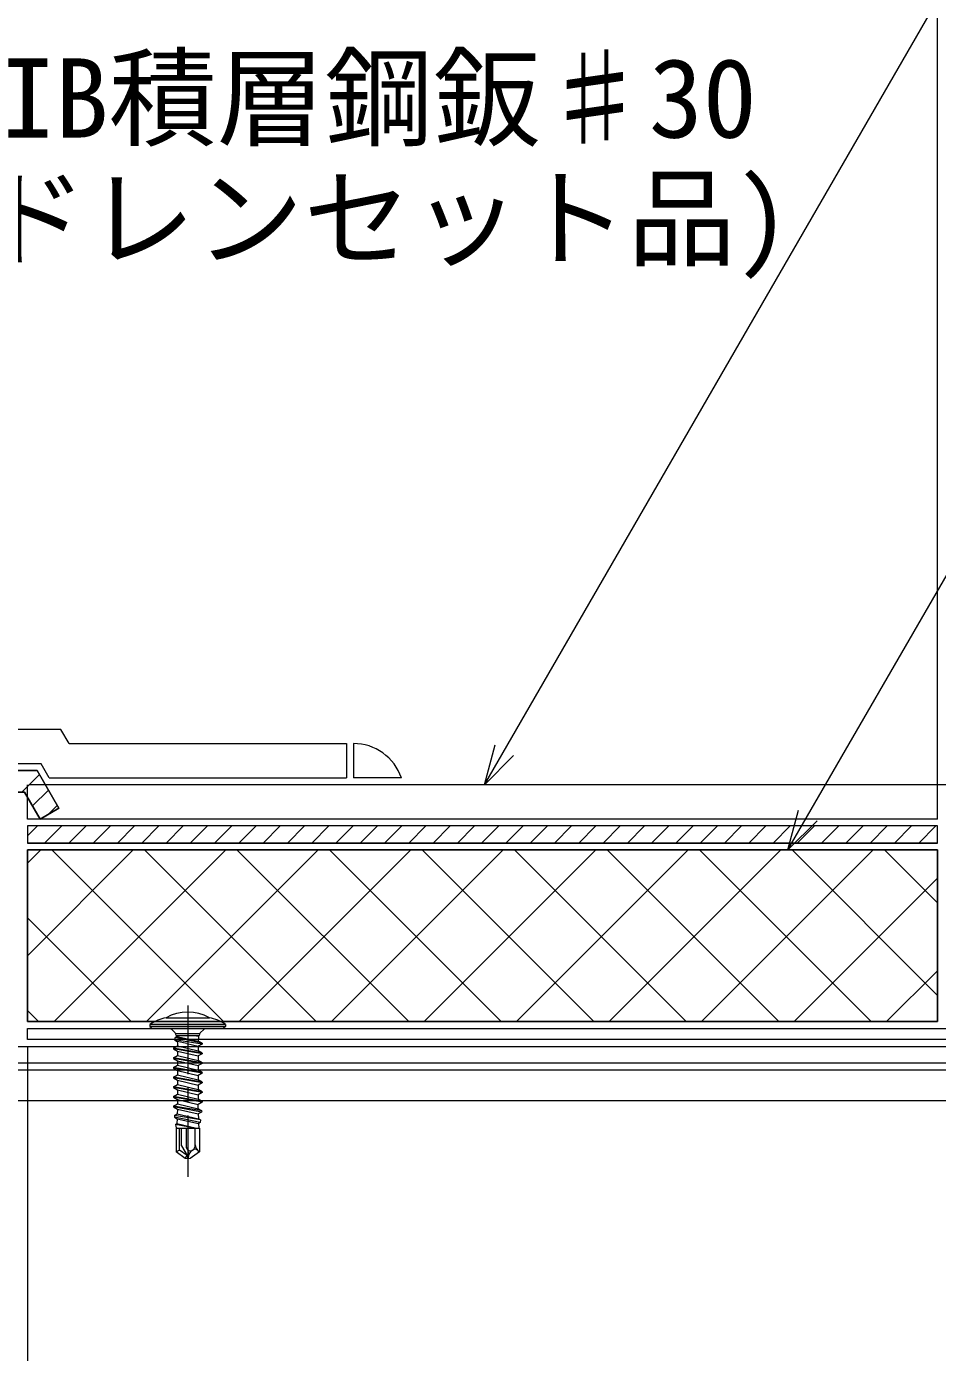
# Model space of a CAD drawing. Units: millimetres, scale not verified. Extents: x -840 to 840, y -594 to 594.
# Drawn here: x -290.2 to -157.6, y -315.3 to -122.2 of the extents above; entities that cross this region are included whole.
import ezdxf
from ezdxf.enums import TextEntityAlignment as Align

# ---------------------------------------------------------------- set-up
doc = ezdxf.new("R2010")
doc.units = ezdxf.units.MM
doc.header["$LTSCALE"] = 2
doc.linetypes.add('CHAIN1', pattern=[8, 5, -1, 1, -1])
doc.linetypes.add('DASHED1', pattern=[1.8, 1.2, -0.6])
for name, color, linetype, lineweight in [('0-0_鋼材(受け鋼鈑)', 7, 'Continuous', 9), ('0-3_文字', 5, 'Continuous', 9), ('0-7_部材(ﾋﾞｽ類)', 7, 'Continuous', 9), ('0-8_中心線', 2, 'CHAIN1', 9), ('0-A_断熱材', 4, 'Continuous', 9), ('0-B_IBｼｰﾄ', 4, 'Continuous', 9), ('0-C_部材(積層鋼板)', 4, 'Continuous', 9), ('0-D_IBリキッド', 7, 'Continuous', 9), ('1-0_寸法線', 7, 'Continuous', 9)]:
    doc.layers.add(name, color=color, linetype=linetype, lineweight=lineweight)
doc.styles.add('ＭＳ ゴシック', font='')
doc.styles.get('ＭＳ ゴシック').set_extended_font_data('MS Gothic')

msp = doc.modelspace()

# ---------------------------------------------------------------- linework, layer by layer
at = {"layer": '0-0_鋼材(受け鋼鈑)'}
for p, q in [((-477.057, -270.754), (-147.557, -270.754)), ((-479.457, -273.154), (-147.557, -273.154))]:
    msp.add_line(p, q, dxfattribs=at)
at = {"layer": '0-0_鋼材(受け鋼鈑)', "color": 4}
for p, q in [((-480.457, -274.154), (-141.657, -274.154)), ((-484.957, -278.654), (-141.657, -278.654))]:
    msp.add_line(p, q, dxfattribs=at)
at = {"layer": '0-0_鋼材(受け鋼鈑)', "color": 2}
msp.add_lwpolyline([(-143.057, -269.754), (-290.057, -269.754), (-290.057, -268.154), (-143.057, -268.154)], close=True, dxfattribs=at)
at = {"layer": '0-7_部材(ﾋﾞｽ類)'}
for p, q in [((-272.22, -267.554), (-272.22, -267.854)), ((-261.22, -267.554), (-272.22, -267.554)), ((-261.22, -267.854), (-272.22, -267.854)), ((-272.22, -267.854), (-271.863, -268.154)), ((-261.578, -268.154), (-271.863, -268.154)), ((-269.87, -266.598), (-263.57, -266.598)), ((-268.547, -268.808), (-269.054, -268.301)), ((-264.387, -268.301), (-264.894, -268.808)), ((-261.22, -267.854), (-261.578, -268.154)), ((-261.22, -267.554), (-261.22, -267.854)), ((-268.543, -269.464), (-268.637, -269.801)), ((-264.645, -270.414), (-268.637, -269.801)), ((-268.637, -269.801), (-268.244, -270.028)), ((-268.543, -269.464), (-268.293, -269.32)), ((-264.645, -270.314), (-268.543, -269.464)), ((-265.04, -268.954), (-268.4, -268.954)), ((-265.04, -268.954), (-268.4, -268.954)), ((-268.4, -269.161), (-265.04, -269.161)), ((-268.304, -269.161), (-268.293, -269.32)), ((-268.293, -269.32), (-265.195, -269.997)), ((-268.244, -270.028), (-268.22, -270.364)), ((-266.846, -270.364), (-268.244, -270.028)), ((-265.719, -269.161), (-265.145, -269.293)), ((-265.145, -269.293), (-265.195, -269.997)), ((-264.645, -270.314), (-265.195, -269.997)), ((-265.04, -269.161), (-265.145, -269.293)), ((-264.645, -270.314), (-264.645, -270.414)), ((-268.795, -271.019), (-268.22, -270.687)), ((-264.645, -271.724), (-268.795, -271.019)), ((-268.795, -271.019), (-268.795, -271.119)), ((-264.645, -271.824), (-268.795, -271.119)), ((-268.795, -271.119), (-268.22, -271.451)), ((-268.795, -272.429), (-268.22, -272.097)), ((-268.22, -270.364), (-268.22, -270.687)), ((-268.22, -270.687), (-265.22, -271.392)), ((-268.22, -271.451), (-265.22, -272.156)), ((-268.22, -271.451), (-268.22, -272.097)), ((-268.22, -272.097), (-265.22, -272.802)), ((-266.846, -270.364), (-265.22, -270.746)), ((-264.645, -270.414), (-265.22, -270.746)), ((-265.22, -270.746), (-265.22, -271.392)), ((-264.645, -271.724), (-265.22, -271.392)), ((-264.645, -271.824), (-265.22, -272.156)), ((-265.22, -272.156), (-265.22, -272.802)), ((-264.645, -271.724), (-264.645, -271.824)), ((-264.645, -273.134), (-268.795, -272.429)), ((-268.795, -272.429), (-268.795, -272.529)), ((-264.645, -273.234), (-268.795, -272.529)), ((-268.795, -272.529), (-268.22, -272.861)), ((-268.795, -273.839), (-268.22, -273.507)), ((-264.645, -274.544), (-268.795, -273.839)), ((-268.795, -273.839), (-268.795, -273.939)), ((-264.645, -274.644), (-268.795, -273.939)), ((-268.795, -273.939), (-268.22, -274.271)), ((-268.22, -272.861), (-265.22, -273.566)), ((-268.22, -272.861), (-268.22, -273.507)), ((-268.22, -273.507), (-265.22, -274.212)), ((-264.645, -273.134), (-265.22, -272.802)), ((-264.645, -273.234), (-265.22, -273.566)), ((-265.22, -273.566), (-265.22, -274.212)), ((-264.645, -273.134), (-264.645, -273.234)), ((-268.795, -275.249), (-268.22, -274.917)), ((-264.645, -275.954), (-268.795, -275.249)), ((-268.795, -275.249), (-268.795, -275.349)), ((-264.645, -276.054), (-268.795, -275.349)), ((-268.795, -275.349), (-268.22, -275.681)), ((-268.22, -274.271), (-265.22, -274.976)), ((-268.22, -274.271), (-268.22, -274.917)), ((-268.22, -274.917), (-265.22, -275.622)), ((-268.22, -275.681), (-265.22, -276.386)), ((-268.22, -275.681), (-268.22, -276.327)), ((-264.645, -274.544), (-265.22, -274.212)), ((-264.645, -274.644), (-265.22, -274.976)), ((-265.22, -274.976), (-265.22, -275.622)), ((-264.645, -275.954), (-265.22, -275.622)), ((-264.645, -276.054), (-265.22, -276.386)), ((-264.645, -274.544), (-264.645, -274.644)), ((-264.645, -275.954), (-264.645, -276.054)), ((-268.795, -276.659), (-268.22, -276.327)), ((-264.645, -277.364), (-268.795, -276.659)), ((-268.795, -276.659), (-268.795, -276.759)), ((-264.645, -277.464), (-268.795, -276.759)), ((-268.795, -276.759), (-268.22, -277.091)), ((-268.795, -278.069), (-268.22, -277.737)), ((-268.22, -276.327), (-265.22, -277.032)), ((-268.22, -277.091), (-265.22, -277.796)), ((-268.22, -277.091), (-268.22, -277.737)), ((-268.22, -277.737), (-265.22, -278.442)), ((-265.22, -276.386), (-265.22, -277.032)), ((-264.645, -277.364), (-265.22, -277.032)), ((-264.645, -277.464), (-265.22, -277.796)), ((-265.22, -277.796), (-265.22, -278.442)), ((-264.645, -277.364), (-264.645, -277.464)), ((-264.645, -278.774), (-268.795, -278.069)), ((-268.795, -278.069), (-268.795, -278.169)), ((-264.645, -278.874), (-268.795, -278.169)), ((-268.795, -278.169), (-268.22, -278.501)), ((-268.795, -279.479), (-268.22, -279.147)), ((-264.688, -280.159), (-268.795, -279.479)), ((-268.795, -279.479), (-268.795, -279.579)), ((-264.71, -280.322), (-268.795, -279.579)), ((-268.795, -279.579), (-268.223, -279.91)), ((-268.223, -279.91), (-268.246, -280.572)), ((-268.223, -279.91), (-265.193, -280.601)), ((-268.22, -278.501), (-265.22, -279.206)), ((-268.22, -278.501), (-268.22, -279.147)), ((-268.22, -279.147), (-265.22, -279.852)), ((-264.645, -278.774), (-265.22, -278.442)), ((-264.645, -278.874), (-265.22, -279.206)), ((-265.22, -279.834), (-265.22, -279.206)), ((-265.22, -279.834), (-265.22, -279.852)), ((-264.688, -280.159), (-265.22, -279.852)), ((-264.645, -278.774), (-264.645, -278.874)), ((-268.665, -280.814), (-268.246, -280.572)), ((-264.863, -281.469), (-268.665, -280.814)), ((-268.665, -280.814), (-268.629, -281.085)), ((-264.913, -281.849), (-268.629, -281.085)), ((-268.629, -281.085), (-268.271, -281.292)), ((-268.271, -281.292), (-268.296, -282.011)), ((-268.271, -281.292), (-265.145, -281.983)), ((-268.246, -280.572), (-265.169, -281.292)), ((-264.71, -280.322), (-265.193, -280.601)), ((-265.193, -280.601), (-265.169, -281.292)), ((-264.863, -281.469), (-265.169, -281.292)), ((-264.913, -281.849), (-265.145, -281.983)), ((-264.863, -281.469), (-264.913, -281.849)), ((-264.688, -280.159), (-264.71, -280.322)), ((-268.491, -282.124), (-268.296, -282.011)), ((-265.691, -282.654), (-268.491, -282.124)), ((-268.491, -282.124), (-268.426, -282.613)), ((-268.245, -282.654), (-268.426, -282.613)), ((-268.426, -282.613), (-268.354, -282.654)), ((-268.42, -282.654), (-268.42, -286.137)), ((-268.42, -282.654), (-265.02, -282.654)), ((-268.296, -282.011), (-265.457, -282.654)), ((-267.92, -285.876), (-267.92, -282.654)), ((-267.62, -285.249), (-267.62, -282.654)), ((-266.92, -285.491), (-266.92, -282.654)), ((-265.62, -285.101), (-265.62, -282.654)), ((-265.145, -281.983), (-265.122, -282.654)), ((-265.02, -282.654), (-265.02, -286.137)), ((-267.62, -285.249), (-266.809, -286.655)), ((-266.771, -285.75), (-266.92, -285.491)), ((-267.92, -285.876), (-268.42, -286.137)), ((-267.081, -287.074), (-268.42, -286.137)), ((-266.809, -286.655), (-267.92, -285.876)), ((-267.081, -287.074), (-266.809, -286.655)), ((-266.72, -287.154), (-267.081, -287.074)), ((-266.809, -286.655), (-266.72, -287.154)), ((-266.622, -286.713), (-266.72, -287.154)), ((-266.013, -285.855), (-266.081, -285.903)), ((-265.269, -285.906), (-265.02, -286.137))]:
    msp.add_line(p, q, dxfattribs=at)
msp.add_lwpolyline([(-265.02, -286.137), (-266.359, -287.074), (-266.72, -287.154)], dxfattribs=at)
for centre, radius, start, end in [((-266.72, -272.054), 6.3, 60.00001, 119.99999), ((-268.643, -272.982), 6.5, 100.88238, 123.38979), ((-269.407, -268.654), 0.5, 45, 90), ((-264.033, -268.654), 0.5, 90, 135), ((-264.797, -272.982), 6.5, 56.61021, 79.11762), ((-268.9, -269.161), 0.5, 0, 45), ((-264.54, -269.161), 0.5, 135, 180), ((-267.935, -286.422), 1.344, 347.5, 30), ((-266.356, -285.511), 0.479, 210, 305), ((-266.541, -285.101), 0.921, 305, 0), ((-265.672, -286.341), 0.594, 47.15433, 125), ((-264.522, -285.101), 1.099, 180, 227.15433), ((-265.31, -287.004), 1.344, 125, 167.5)]:
    msp.add_arc(centre, radius, start, end, dxfattribs=at)
at = {"layer": '0-8_中心線'}
msp.add_line((-266.72, -264.804), (-266.72, -289.754), dxfattribs=at)
at = {"layer": '0-A_断熱材', "color": 7}
for p, q in [((-290.057, -244.081), (-288.131, -242.154)), ((-290.057, -257.551), (-274.66, -242.154)), ((-261.493, -267.154), (-286.493, -242.154)), ((-286.19, -267.154), (-261.19, -242.154)), ((-248.022, -267.154), (-273.022, -242.154)), ((-272.72, -267.154), (-247.72, -242.154)), ((-234.552, -267.154), (-259.552, -242.154)), ((-259.249, -267.154), (-234.249, -242.154)), ((-221.082, -267.154), (-246.082, -242.154)), ((-245.779, -267.154), (-220.779, -242.154)), ((-207.611, -267.154), (-232.611, -242.154)), ((-232.308, -267.154), (-207.308, -242.154)), ((-194.141, -267.154), (-219.141, -242.154)), ((-218.838, -267.154), (-193.838, -242.154)), ((-180.67, -267.154), (-205.67, -242.154)), ((-205.368, -267.154), (-180.368, -242.154)), ((-167.2, -267.154), (-192.2, -242.154)), ((-191.897, -267.154), (-166.897, -242.154)), ((-157.557, -263.327), (-178.73, -242.154)), ((-157.557, -249.856), (-165.259, -242.154)), ((-178.427, -267.154), (-157.557, -246.285)), ((-274.963, -267.154), (-290.057, -252.06)), ((-164.956, -267.154), (-157.557, -259.755)), ((-288.434, -267.154), (-290.057, -265.531))]:
    msp.add_line(p, q, dxfattribs=at)
for points in [[(-157.557, -242.154), (-157.557, -267.154), (-290.057, -267.154), (-290.057, -242.154)], [(-157.557, -242.154), (-290.057, -242.154), (-290.057, -267.154), (-157.557, -267.154)]]:
    msp.add_lwpolyline(points, close=True, dxfattribs=at)
at = {"layer": '0-B_IBｼｰﾄ', "color": 7}
for p, q in [((-285.188, -224.588), (-339.992, -224.588)), ((-283.995, -226.654), (-285.188, -224.588)), ((-283.995, -226.654), (-243.608, -226.654)), ((-243.608, -226.654), (-243.608, -231.654)), ((-286.881, -231.654), (-288.074, -229.588)), ((-286.881, -231.654), (-243.608, -231.654)), ((-156.218, -232.654), (-287.459, -232.654)), ((-290.057, -237.654), (-290.057, -234.487)), ((-157.571, -237.654), (-290.057, -237.654))]:
    msp.add_line(p, q, dxfattribs=at)
at = {"layer": '0-B_IBｼｰﾄ', "color": 134, "linetype": 'DASHED1'}
for p in [(-287.459, -232.654), (-290.057, -234.487)]:
    msp.add_line(p, (-290.057, -232.654), dxfattribs=at)
at = {"layer": '0-B_IBｼｰﾄ', "color": 7}
msp.add_lwpolyline([(-288.074, -229.588), (-338.652, -229.588), (-345.869, -233.754)], dxfattribs=at)
msp.add_arc((-157.571, -237.704), 0.05, 60, 90, dxfattribs=at)
at = {"layer": '0-C_部材(積層鋼板)'}
for p, q in [((-290.881, -233.754), (-288.309, -231.182)), ((-289.333, -235.741), (-287.015, -233.423)), ((-287.003, -236.947), (-285.721, -235.665)), ((-290.057, -240.11), (-288.602, -238.654)), ((-287.566, -241.154), (-285.066, -238.654)), ((-284.031, -241.154), (-281.531, -238.654)), ((-280.495, -241.154), (-277.995, -238.654)), ((-276.959, -241.154), (-274.459, -238.654)), ((-273.424, -241.154), (-270.924, -238.654)), ((-269.888, -241.154), (-267.388, -238.654)), ((-266.353, -241.154), (-263.853, -238.654)), ((-262.817, -241.154), (-260.317, -238.654)), ((-259.282, -241.154), (-256.782, -238.654)), ((-255.746, -241.154), (-253.246, -238.654)), ((-252.211, -241.154), (-249.711, -238.654)), ((-248.675, -241.154), (-246.175, -238.654)), ((-245.14, -241.154), (-242.64, -238.654)), ((-241.604, -241.154), (-239.104, -238.654)), ((-238.069, -241.154), (-235.569, -238.654)), ((-234.533, -241.154), (-232.033, -238.654)), ((-230.998, -241.154), (-228.498, -238.654)), ((-227.462, -241.154), (-224.962, -238.654)), ((-223.926, -241.154), (-221.426, -238.654)), ((-220.391, -241.154), (-217.891, -238.654)), ((-216.855, -241.154), (-214.355, -238.654)), ((-213.32, -241.154), (-210.82, -238.654)), ((-209.784, -241.154), (-207.284, -238.654)), ((-206.249, -241.154), (-203.749, -238.654)), ((-202.713, -241.154), (-200.213, -238.654)), ((-199.178, -241.154), (-196.678, -238.654)), ((-195.642, -241.154), (-193.142, -238.654)), ((-192.107, -241.154), (-189.607, -238.654)), ((-188.571, -241.154), (-186.071, -238.654)), ((-185.036, -241.154), (-182.536, -238.654)), ((-181.5, -241.154), (-179, -238.654)), ((-177.965, -241.154), (-175.465, -238.654)), ((-174.429, -241.154), (-171.929, -238.654)), ((-170.893, -241.154), (-168.393, -238.654)), ((-167.358, -241.154), (-164.858, -238.654)), ((-163.822, -241.154), (-161.322, -238.654)), ((-160.287, -241.154), (-157.787, -238.654))]:
    msp.add_line(p, q, dxfattribs=at)
at = {"layer": '0-C_部材(積層鋼板)', "color": 7}
msp.add_line((-157.557, -241.154), (-290.057, -241.154), dxfattribs=at)
msp.add_lwpolyline([(-285.486, -236.071), (-288.652, -230.588), (-338.652, -230.588), (-338.652, -233.754), (-290.48, -233.754), (-288.228, -237.654)], close=True, dxfattribs=at)
at = {"layer": '0-C_部材(積層鋼板)'}
for points in [[(-310.886, -233.335), (-308.138, -230.588), (-308.138, -230.588), (-288.652, -230.588), (-285.486, -236.071), (-288.228, -237.654), (-290.48, -233.754), (-310.886, -233.754)], [(-157.557, -241.154), (-157.557, -238.654), (-290.057, -238.654), (-290.057, -241.154)]]:
    msp.add_lwpolyline(points, close=True, dxfattribs=at)
at = {"layer": '0-C_部材(積層鋼板)', "color": 7}
msp.add_lwpolyline([(-157.557, -241.154), (-157.557, -238.654), (-290.057, -238.654), (-290.057, -241.154)], dxfattribs=at)
at = {"layer": '0-D_IBリキッド'}
for p in [(-242.608, -226.654), (-235.608, -231.654)]:
    msp.add_line(p, (-242.608, -231.654), dxfattribs=at)
msp.add_arc((-242.608, -234.054), 7.4, 18.92464, 90, dxfattribs=at)
at = {"layer": '1-0_寸法線'}
for p, q in [((-223.51, -232.654), (-51.071, 66.022)), ((-179.328, -242.154), (-18.568, 36.292)), ((-157.557, -237.654), (-157.557, -76.654)), ((-290.057, -270.754), (-290.057, -450.754))]:
    msp.add_line(p, q, dxfattribs=at)
for points in [[(-219.267, -228.412), (-223.51, -232.654), (-221.957, -226.859)], [(-175.085, -237.912), (-179.328, -242.154), (-177.775, -236.359)]]:
    msp.add_lwpolyline(points, dxfattribs=at)

# ---------------------------------------------------------------- texts
at = {"layer": '0-3_文字', "color": 7, "style": 'ＭＳ ゴシック'}
for s, p in [('IB積層鋼鈑♯30', (-293.939, -141.877)), ('(ドレンセット品)', (-304.939, -159.377))]:
    msp.add_text(s, height=11.54, dxfattribs=at).set_placement(p, align=Align.BOTTOM_LEFT)

doc.saveas('drawing.dxf')
